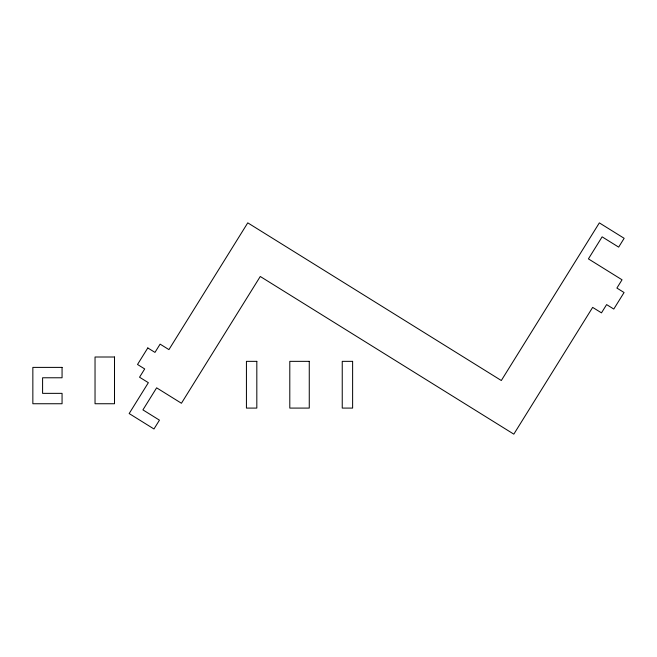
<?xml version="1.0" encoding="UTF-8"?>
<svg xmlns="http://www.w3.org/2000/svg" width="657" height="657" viewBox="0 0 657 657"><rect width="100%" height="100%" fill="white"/><g stroke="black" fill="none" stroke-linecap="round" stroke-linejoin="round"><path stroke-width="0.99" d="M147.8 347.947L137.518 364.479L144.688 368.938L139.547 377.208L148.359 382.686L129.166 413.557L153.968 428.98L159.454 420.16L142.922 409.878L156.629 387.827L181.431 403.258L260.271 276.482L513.815 434.154L592.655 307.386L601.475 312.863L606.616 304.602L613.786 309.053L624.068 292.521L616.898 288.062L622.039 279.792L588.417 258.883L602.132 236.84L618.664 247.122L624.15 238.302L599.348 222.879L501.316 380.518L247.763 222.846L168.931 349.614L160.111 344.137L154.97 352.398L147.8 347.947M114.507 357.006L95.035 357.006L95.035 403.743L114.507 403.743L114.507 357.006M256.821 361.35L246.432 361.35L246.432 408.087L256.821 408.087L256.821 361.35M309.266 361.35L289.794 361.35L289.794 408.087L309.266 408.087L309.266 361.35M352.62 361.35L342.24 361.35L342.24 408.087L352.62 408.087L352.62 361.35M62.062 367.394L32.85 367.394L32.85 403.743L62.062 403.743L62.062 393.354L42.59 393.354L42.59 377.775L62.062 377.775L62.062 367.394"/></g></svg>
